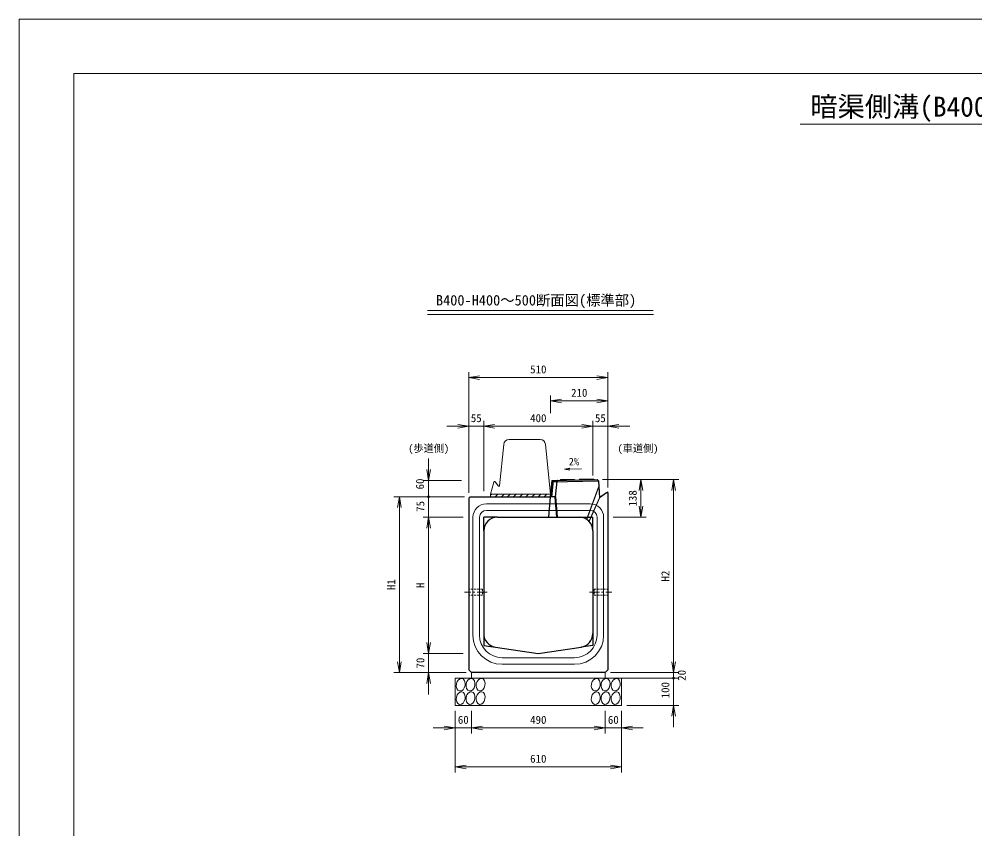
# Model space of a CAD drawing. Units: millimetres at full size, sheet at 1:20. Extents: x 0 to 8400, y 0 to 5940.
# Drawn here: x 0 to 3504, y 2970 to 5940 of the extents above; entities that cross this region are included whole.
import ezdxf
from ezdxf.enums import TextEntityAlignment as Align

# ---------------------------------------------------------------- set-up
doc = ezdxf.new("R2010")
doc.units = ezdxf.units.MM
doc.header["$LTSCALE"] = 20
doc.linetypes.add('USER1', pattern=[3, 1.875, -0.375, 0.375, -0.375])
doc.linetypes.add('USER2', pattern=[0.5625, 0.375, -0.1875])
for name, color, linetype, lineweight in [('0_2', 7, 'Continuous', 13), ('1', 7, 'Continuous', 9), ('ACC(細線）', 4, 'USER2', 13), ('CEN(細線）', 5, 'USER1', 13), ('CON2(細線）', 6, 'Continuous', 13), ('CON（太線）', 1, 'Continuous', 25), ('Defpoints_5', 7, 'Continuous', 25), ('WORKLAYER', 2, 'Continuous', 25), ('寸法線', 7, 'Continuous', 9), ('構造物-寸法', 7, 'Continuous', 9)]:
    doc.layers.add(name, color=color, linetype=linetype, lineweight=lineweight)
doc.styles.add('ＭＳ ゴシック', font='')
doc.styles.get('ＭＳ ゴシック').set_extended_font_data('MS Gothic')

# ---------------------------------------------------------------- blocks, each defined once
blk = doc.blocks.new('open_arrow')
at = {"color": 0, "linetype": 'Continuous', "lineweight": -2}
blk.add_lwpolyline([(7.5, 1.25), (0, 0), (7.5, -1.25)], dxfattribs=at)
blk = doc.blocks.new('filled_dot')
at = {"color": 0, "linetype": 'Continuous', "lineweight": -2, "const_width": 1.25}
blk.add_lwpolyline([(-0.625, 0, 1), (0.625, 0, 1)], format="xyb", close=True, dxfattribs=at)

msp = doc.modelspace()

# ---------------------------------------------------------------- linework, layer by layer
at = {"layer": '0_2'}
for p, q in [((1761.19, 4228.12), (1776.4, 4380.14)), ((1796.3, 4398.15), (1910.1, 4398.15)), ((1930, 4380.14), (1948.2, 4198.15)), ((1740.72, 4241.82), (1728.2, 4198.15)), ((1757.63, 4227.09), (1745.44, 4242.73)), ((1728.2, 4198.15), (1728.2, 4188.15)), ((1728.2, 4198.15), (1948.2, 4198.15))]:
    msp.add_line(p, q, dxfattribs=at)
at = {"layer": '0_2', "color": 3, "lineweight": 25}
for p, q in [((1972.48, 4245.41), (1957.48, 4245.41)), ((1966.26, 4188.15), (1972.48, 4245.41)), ((1975.67, 4248.65), (1972.48, 4245.41)), ((1947.2, 4188.15), (1940.99, 4113.15)), ((1966.26, 4188.15), (1947.2, 4188.15)), ((1966.26, 4188.15), (1972.48, 4113.15))]:
    msp.add_line(p, q, dxfattribs=at)
at = {"layer": '0_2'}
for centre, radius, start, end in [((1796.3, 4378.15), 20, 90, 174.28941), ((1909.93, 4378.15), 20, 5.71059, 90), ((1743.31, 4241.07), 2.7, 37.91649, 164), ((1759.2, 4228.32), 2, 217.91649, 354.28941)]:
    msp.add_arc(centre, radius, start, end, dxfattribs=at)
at = {"layer": '1'}
for p, q in [((1496.51, 4871.51), (2324.17, 4871.51)), ((1497.54, 4856.64), (2325.2, 4856.64))]:
    msp.add_line(p, q, dxfattribs=at)
at = {"layer": 'ACC(細線）'}
for p, q in [((1698.19, 3849.15), (1648.19, 3849.15)), ((1698.19, 3827.15), (1648.19, 3827.15)), ((1698.19, 3849.15), (1698.19, 3827.15)), ((2108.19, 3849.15), (2108.19, 3827.15)), ((2108.19, 3849.15), (2158.19, 3849.15)), ((2108.19, 3827.15), (2158.19, 3827.15))]:
    msp.add_line(p, q, dxfattribs=at)
at = {"layer": 'CEN(細線）'}
for p, q in [((1716.03, 3838.15), (1633.19, 3838.15)), ((2090.35, 3838.15), (2173.19, 3838.15))]:
    msp.add_line(p, q, dxfattribs=at)
at = {"layer": 'CON2(細線）'}
for p, q in [((1712.69, 4162.15), (2093.69, 4162.15)), ((1712.69, 4138.15), (2093.69, 4138.15)), ((1663.69, 4113.15), (1663.69, 3680.65)), ((1687.69, 4113.15), (1687.69, 3680.65)), ((2118.69, 4113.15), (2118.69, 3680.65)), ((2142.69, 4113.15), (2142.69, 3680.65)), ((1770.69, 3597.65), (2035.69, 3597.65)), ((1770.69, 3573.65), (2035.69, 3573.65))]:
    msp.add_line(p, q, dxfattribs=at)
for centre, radius, start, end in [((1712.69, 4113.15), 49, 90, 180), ((1712.69, 4113.15), 25, 90, 180), ((2093.69, 4113.15), 49, 0, 90), ((2093.69, 4113.15), 25, 0, 90), ((1770.69, 3680.65), 107, 180, 270), ((1770.69, 3680.65), 83, 180, 270), ((2035.69, 3680.65), 107, 270, 0), ((2035.69, 3680.65), 83, 270, 0)]:
    msp.add_arc(centre, radius, start, end, dxfattribs=at)
at = {"layer": 'CON（太線）'}
for p, q in [((1953.2, 4248.24), (1947.2, 4188.15)), ((1954.21, 4245.41), (1948.53, 4188.47)), ((1957.72, 4248.33), (1951.71, 4188.15)), ((1953.2, 4248.24), (2118.48, 4251.39)), ((1954.21, 4245.41), (1957.4, 4245.09)), ((1985.19, 4250.85), (2036.19, 4251.83)), ((2055.19, 4252.19), (2106.19, 4253.16)), ((2118.48, 4251.39), (2123.5, 4246.39)), ((2123.5, 4246.39), (2127.13, 4183.9)), ((1653.19, 4188.15), (1648.19, 4183.15)), ((1648.19, 4183.15), (1648.19, 3553.15)), ((1653.19, 4188.15), (1947.2, 4188.15)), ((1951.71, 4188.15), (1948.53, 4188.47)), ((2126.93, 4187.42), (2128.65, 4184.97)), ((2153.19, 4202.15), (2127.13, 4183.9)), ((2158.19, 4202.15), (2153.19, 4202.15)), ((2158.19, 4202.15), (2158.19, 3553.15)), ((1753.19, 4113.15), (2053.19, 4113.15)), ((1703.19, 4063.15), (1703.19, 3686.21)), ((2103.19, 4063.15), (2103.19, 3686.21)), ((1745.77, 3636.76), (1903.19, 3613.15)), ((1903.19, 3613.15), (2060.61, 3636.76)), ((1648.19, 3553.15), (1658.19, 3543.15)), ((2148.19, 3543.15), (1658.19, 3543.15)), ((2148.19, 3543.15), (2158.19, 3553.15))]:
    msp.add_line(p, q, dxfattribs=at)
at = {"layer": 'CON（太線）', "color": 2}
msp.add_line((1952.69, 4243.14), (2123.5, 4246.39), dxfattribs=at)
at = {"layer": 'CON（太線）'}
for centre, start, end in [((1753.19, 4063.15), 90, 180), ((2053.19, 4063.15), 0, 90), ((1753.19, 3686.21), 180, 261.46923), ((2053.19, 3686.21), 278.53077, 0)]:
    msp.add_arc(centre, 50, start, end, dxfattribs=at)
at = {"layer": 'Defpoints_5'}
for p, q in [((1753.19, 4113.15), (1703.19, 4113.15)), ((1703.19, 4063.15), (1703.19, 4113.15)), ((2053.19, 4113.15), (2103.19, 4113.15)), ((2103.19, 4063.15), (2103.19, 4113.15)), ((1703.19, 3686.21), (1703.19, 3643.15)), ((2103.19, 3686.21), (2103.19, 3643.15)), ((1703.19, 3643.15), (1745.77, 3636.76)), ((2103.19, 3643.15), (2060.61, 3636.76))]:
    msp.add_line(p, q, dxfattribs=at)
at = {"layer": 'WORKLAYER', "color": 3}
msp.add_line((1951.71, 4188.15), (1957.72, 4248.33), dxfattribs=at)
at = {"layer": 'WORKLAYER'}
for p, q in [((1971.47, 4245.41), (1965.26, 4188.15)), ((1974.65, 4248.63), (1971.47, 4245.41)), ((1971.47, 4113.15), (1965.26, 4188.15))]:
    msp.add_line(p, q, dxfattribs=at)
at = {"layer": '寸法線'}
for p, q in [((2019.11, 4292.62), (1999.17, 4288.91)), ((1999.17, 4288.91), (2061.09, 4290.09)), ((1999.17, 4288.91), (2019.23, 4285.95))]:
    msp.add_line(p, q, dxfattribs=at)
at = {"layer": '寸法線', "linetype": 'USER2', "lineweight": 13}
for p, q in [((2153.19, 4202.15), (2158.19, 4205.63)), ((2158.19, 4205.63), (2158.19, 4202.15))]:
    msp.add_line(p, q, dxfattribs=at)
at = {"layer": '構造物-寸法'}
for p, q in [((2863.69, 5554.63), (5201.13, 5554.63)), ((1648.19, 4203.15), (1648.19, 4645.47)), ((2158.19, 4625.47), (1648.19, 4625.47)), ((2158.19, 4271.39), (2158.19, 4645.47)), ((1948.2, 4495.12), (1948.2, 4559.48)), ((2158.19, 4353.65), (2158.19, 4559.48)), ((2158.19, 4539.48), (1948.2, 4539.48)), ((1648.19, 4203.15), (1648.19, 4466.52)), ((1703.19, 4208.15), (1703.19, 4466.52)), ((1703.19, 4208.15), (1703.19, 4466.52)), ((2103.19, 4273.1), (2103.19, 4466.52)), ((2103.19, 4266.01), (2103.19, 4466.52)), ((2158.19, 4222.15), (2158.19, 4466.52)), ((1783.19, 4446.52), (1568.19, 4446.52)), ((2103.19, 4446.52), (1703.19, 4446.52)), ((2023.19, 4446.52), (2238.19, 4446.52)), ((1500.78, 4188.15), (1500.78, 4328.24)), ((1621.76, 4248.24), (1480.78, 4248.24)), ((2138.48, 4251.39), (2299.15, 4251.39)), ((2138.48, 4251.39), (2418.88, 4251.39)), ((2279.15, 4251.39), (2279.15, 4113.15)), ((2398.88, 4251.39), (2398.88, 3543.15)), ((2124.64, 4227.16), (2080.41, 4105.09)), ((2124.77, 4224.58), (2081.27, 4104.52)), ((1633.19, 4188.15), (1373.83, 4188.15)), ((1393.83, 4188.15), (1393.83, 3543.15)), ((1633.19, 4188.15), (1480.78, 4188.15)), ((1633.19, 4188.15), (1480.78, 4188.15)), ((1500.78, 4188.15), (1500.78, 4033.15)), ((1728.2, 4193.53), (1732.81, 4198.15)), ((1745.26, 4188.15), (1755.26, 4198.15)), ((1767.72, 4188.15), (1777.72, 4198.15)), ((1790.17, 4188.15), (1800.17, 4198.15)), ((1812.62, 4188.15), (1822.62, 4198.15)), ((1835.07, 4188.15), (1845.07, 4198.15)), ((1857.52, 4188.15), (1867.52, 4198.15)), ((1879.97, 4188.15), (1889.97, 4198.15)), ((1902.42, 4188.15), (1912.42, 4198.15)), ((1924.87, 4188.15), (1934.87, 4198.15)), ((2127.13, 4184), (2088.76, 4097.75)), ((2128.65, 4184.97), (2089.67, 4097.34)), ((1628.19, 4113.15), (1480.78, 4113.15)), ((1628.19, 4113.15), (1480.78, 4113.15)), ((1500.78, 4113.15), (1500.78, 3613.15)), ((2178.19, 4113.15), (2299.15, 4113.15)), ((1500.78, 3693.15), (1500.78, 3463.15)), ((1628.19, 3613.15), (1480.78, 3613.15)), ((1628.19, 3613.15), (1480.78, 3613.15)), ((2398.88, 3623.15), (2398.88, 3443.15)), ((1638.19, 3543.15), (1373.83, 3543.15)), ((1638.19, 3543.15), (1480.78, 3543.15)), ((1658.19, 3523.15), (1658.19, 3543.15)), ((2148.19, 3543.15), (2148.19, 3523.15)), ((2168.19, 3543.15), (2418.88, 3543.15)), ((2168.19, 3543.15), (2418.88, 3543.15)), ((1658.19, 3523.15), (1598.19, 3523.15)), ((1598.19, 3523.15), (1598.19, 3423.15)), ((2148.19, 3523.15), (1658.19, 3523.15)), ((2208.19, 3523.15), (2148.19, 3523.15)), ((2168.19, 3523.15), (2418.88, 3523.15)), ((2208.19, 3423.15), (2208.19, 3523.15)), ((2228.19, 3523.15), (2418.88, 3523.15)), ((2398.88, 3523.15), (2398.88, 3343.15)), ((1598.19, 3423.15), (1658.19, 3423.15)), ((1598.19, 3403.15), (1598.19, 3320.11)), ((1598.19, 3403.15), (1598.19, 3177.41)), ((1658.19, 3423.15), (2148.19, 3423.15)), ((1658.19, 3403.15), (1658.19, 3320.11)), ((1658.19, 3403.15), (1658.19, 3320.11)), ((2148.19, 3423.15), (2208.19, 3423.15)), ((2148.19, 3403.15), (2148.19, 3320.11)), ((2148.19, 3403.15), (2148.19, 3320.11)), ((2208.19, 3403.15), (2208.19, 3320.11)), ((2208.19, 3403.15), (2208.19, 3177.41)), ((2228.19, 3423.15), (2418.88, 3423.15)), ((1518.19, 3340.11), (1738.19, 3340.11)), ((2148.19, 3340.11), (1658.19, 3340.11)), ((2288.19, 3340.11), (2068.19, 3340.11)), ((1598.19, 3197.41), (2208.19, 3197.41))]:
    msp.add_line(p, q, dxfattribs=at)
at = {"layer": '構造物-寸法', "color": 1}
for p, q in [((1983.19, 4248.82), (1985.19, 4250.85)), ((2036.19, 4251.83), (2038.19, 4249.86)), ((2053.2, 4250.15), (2055.19, 4252.19)), ((2106.19, 4253.16), (2109.15, 4251.21))]:
    msp.add_line(p, q, dxfattribs=at)
at = {"layer": '構造物-寸法', "color": 5}
for p, q in [((2124.64, 4227.16), (2080.41, 4105.09)), ((2089.67, 4097.34), (2128.65, 4184.97))]:
    msp.add_line(p, q, dxfattribs=at)
at = {"layer": '構造物-寸法', "color": 2}
msp.add_lwpolyline([(0, 5940), (0, 0), (8400, 0), (8400, 5940)], close=True, dxfattribs=at)
at = {"layer": '構造物-寸法'}
msp.add_lwpolyline([(200, 5740), (200, 200), (8200, 200), (8200, 5740)], close=True, dxfattribs=at)
for centre in [(1618.78, 3498.73), (1654.78, 3498.73), (1691.78, 3498.73), (2113.78, 3498.73), (2149.78, 3498.73), (2186.78, 3498.73), (1618.78, 3449.73), (1654.78, 3449.73), (1691.78, 3449.73), (2113.78, 3449.73), (2149.78, 3449.73), (2186.78, 3449.73)]:
    msp.add_ellipse(centre, major_axis=(-4.13, -22.89), ratio=0.698644, dxfattribs=at)

# ---------------------------------------------------------------- block references
at = {"layer": '構造物-寸法', "xscale": 5.33, "yscale": 5.33}
for p in [(1648.19, 4625.47), (1948.2, 4539.48), (1703.19, 4446.52), (1703.19, 4446.52), (2158.19, 4446.52), (1658.19, 3340.11), (1658.19, 3340.11), (2208.19, 3340.11), (1598.19, 3197.41)]:
    msp.add_blockref('open_arrow', p, dxfattribs=at)
at = {"layer": '構造物-寸法'}
for name, p, xscale, yscale, rotation in [('open_arrow', (2158.19, 4625.47), 5.33, 5.33, 180), ('open_arrow', (2158.19, 4539.48), 5.33, 5.33, 180), ('open_arrow', (1648.19, 4446.52), 5.33, 5.33, 180), ('open_arrow', (2103.19, 4446.52), 5.33, 5.33, 180), ('open_arrow', (2103.19, 4446.52), 5.33, 5.33, 180), ('open_arrow', (1500.78, 4248.24), 5.33, 5.33, 90), ('open_arrow', (2279.15, 4251.39), 5.33, 5.33, 270), ('open_arrow', (2398.88, 4251.39), 5.33, 5.33, 270), ('open_arrow', (1393.83, 4188.15), 5.33, 5.33, 270), ('filled_dot', (1500.78, 4188.15), 4, 4, 90), ('filled_dot', (1500.78, 4188.15), 4, 4, 270), ('open_arrow', (2279.15, 4113.15), 5.33, 5.33, 90), ('open_arrow', (1500.78, 4113.15), 5.33, 5.33, 270), ('open_arrow', (1500.78, 4113.15), 5.33, 5.33, 270), ('open_arrow', (1500.78, 3613.15), 5.33, 5.33, 90), ('open_arrow', (1500.78, 3613.15), 5.33, 5.33, 90), ('open_arrow', (1393.83, 3543.15), 5.33, 5.33, 90), ('open_arrow', (2398.88, 3543.15), 5.33, 5.33, 90), ('open_arrow', (2398.88, 3543.15), 5.33, 5.33, 90), ('open_arrow', (1500.78, 3543.15), 5.33, 5.33, 270), ('filled_dot', (2398.88, 3523.15), 4, 4, 270), ('filled_dot', (2398.88, 3523.15), 4, 4, 270), ('open_arrow', (2398.88, 3423.15), 5.33, 5.33, 270), ('open_arrow', (1598.19, 3340.11), 5.33, 5.33, 180), ('open_arrow', (2148.19, 3340.11), 5.33, 5.33, 180), ('open_arrow', (2148.19, 3340.11), 5.33, 5.33, 180), ('open_arrow', (2208.19, 3197.41), 5.33, 5.33, 180)]:
    msp.add_blockref(name, p, dxfattribs=dict(at, xscale=xscale, yscale=yscale, rotation=rotation))

# ---------------------------------------------------------------- texts
at = {"layer": '寸法線', "style": 'ＭＳ ゴシック'}
for s, height, p in [('暗渠側溝(B400標準部・集水部)RGA-防草-基本型', 73.31, (2900.06, 5560.27)), ('B400-H400～500断面図(標準部)', 38.49, (1528.02, 4878.16))]:
    msp.add_text(s, height=height, dxfattribs=at).set_placement(p, align=Align.BOTTOM_LEFT)
msp.add_text('2%', height=27.49, dxfattribs=at).set_placement((2033.72, 4295.07), align=Align.BOTTOM_CENTER)
at = {"layer": '構造物-寸法', "style": 'ＭＳ ゴシック'}
for s, p in [('510', (1903.19, 4655.47)), ('210', (2053.19, 4569.48)), ('55', (1675.69, 4476.52)), ('400', (1903.19, 4476.52)), ('55', (2130.69, 4476.52)), ('60', (1628.19, 3370.11)), ('490', (1903.19, 3370.11)), ('60', (2178.19, 3370.11)), ('610', (1903.19, 3227.41))]:
    msp.add_text(s, height=29.33, dxfattribs=at).set_placement(p, align=Align.MIDDLE_CENTER)
for s, p in [('(歩道側)', (1426.52, 4343.58)), ('(車道側)', (2193.63, 4343.58))]:
    msp.add_text(s, height=27.49, dxfattribs=at).set_placement(p, align=Align.BOTTOM_LEFT)
for s, p in [('60', (1469.34, 4234.99)), ('138', (2249.15, 4182.27)), ('75', (1470.78, 4152.77)), ('H2', (2368.88, 3897.27)), ('H1', (1363.83, 3865.65)), ('H', (1470.78, 3863.15)), ('70', (1470.78, 3578.15)), ('20', (2428.88, 3533.15)), ('100', (2368.88, 3478.77))]:
    msp.add_text(s, height=29.33, rotation=90, dxfattribs=at).set_placement(p, align=Align.MIDDLE_CENTER)

doc.saveas('drawing.dxf')
